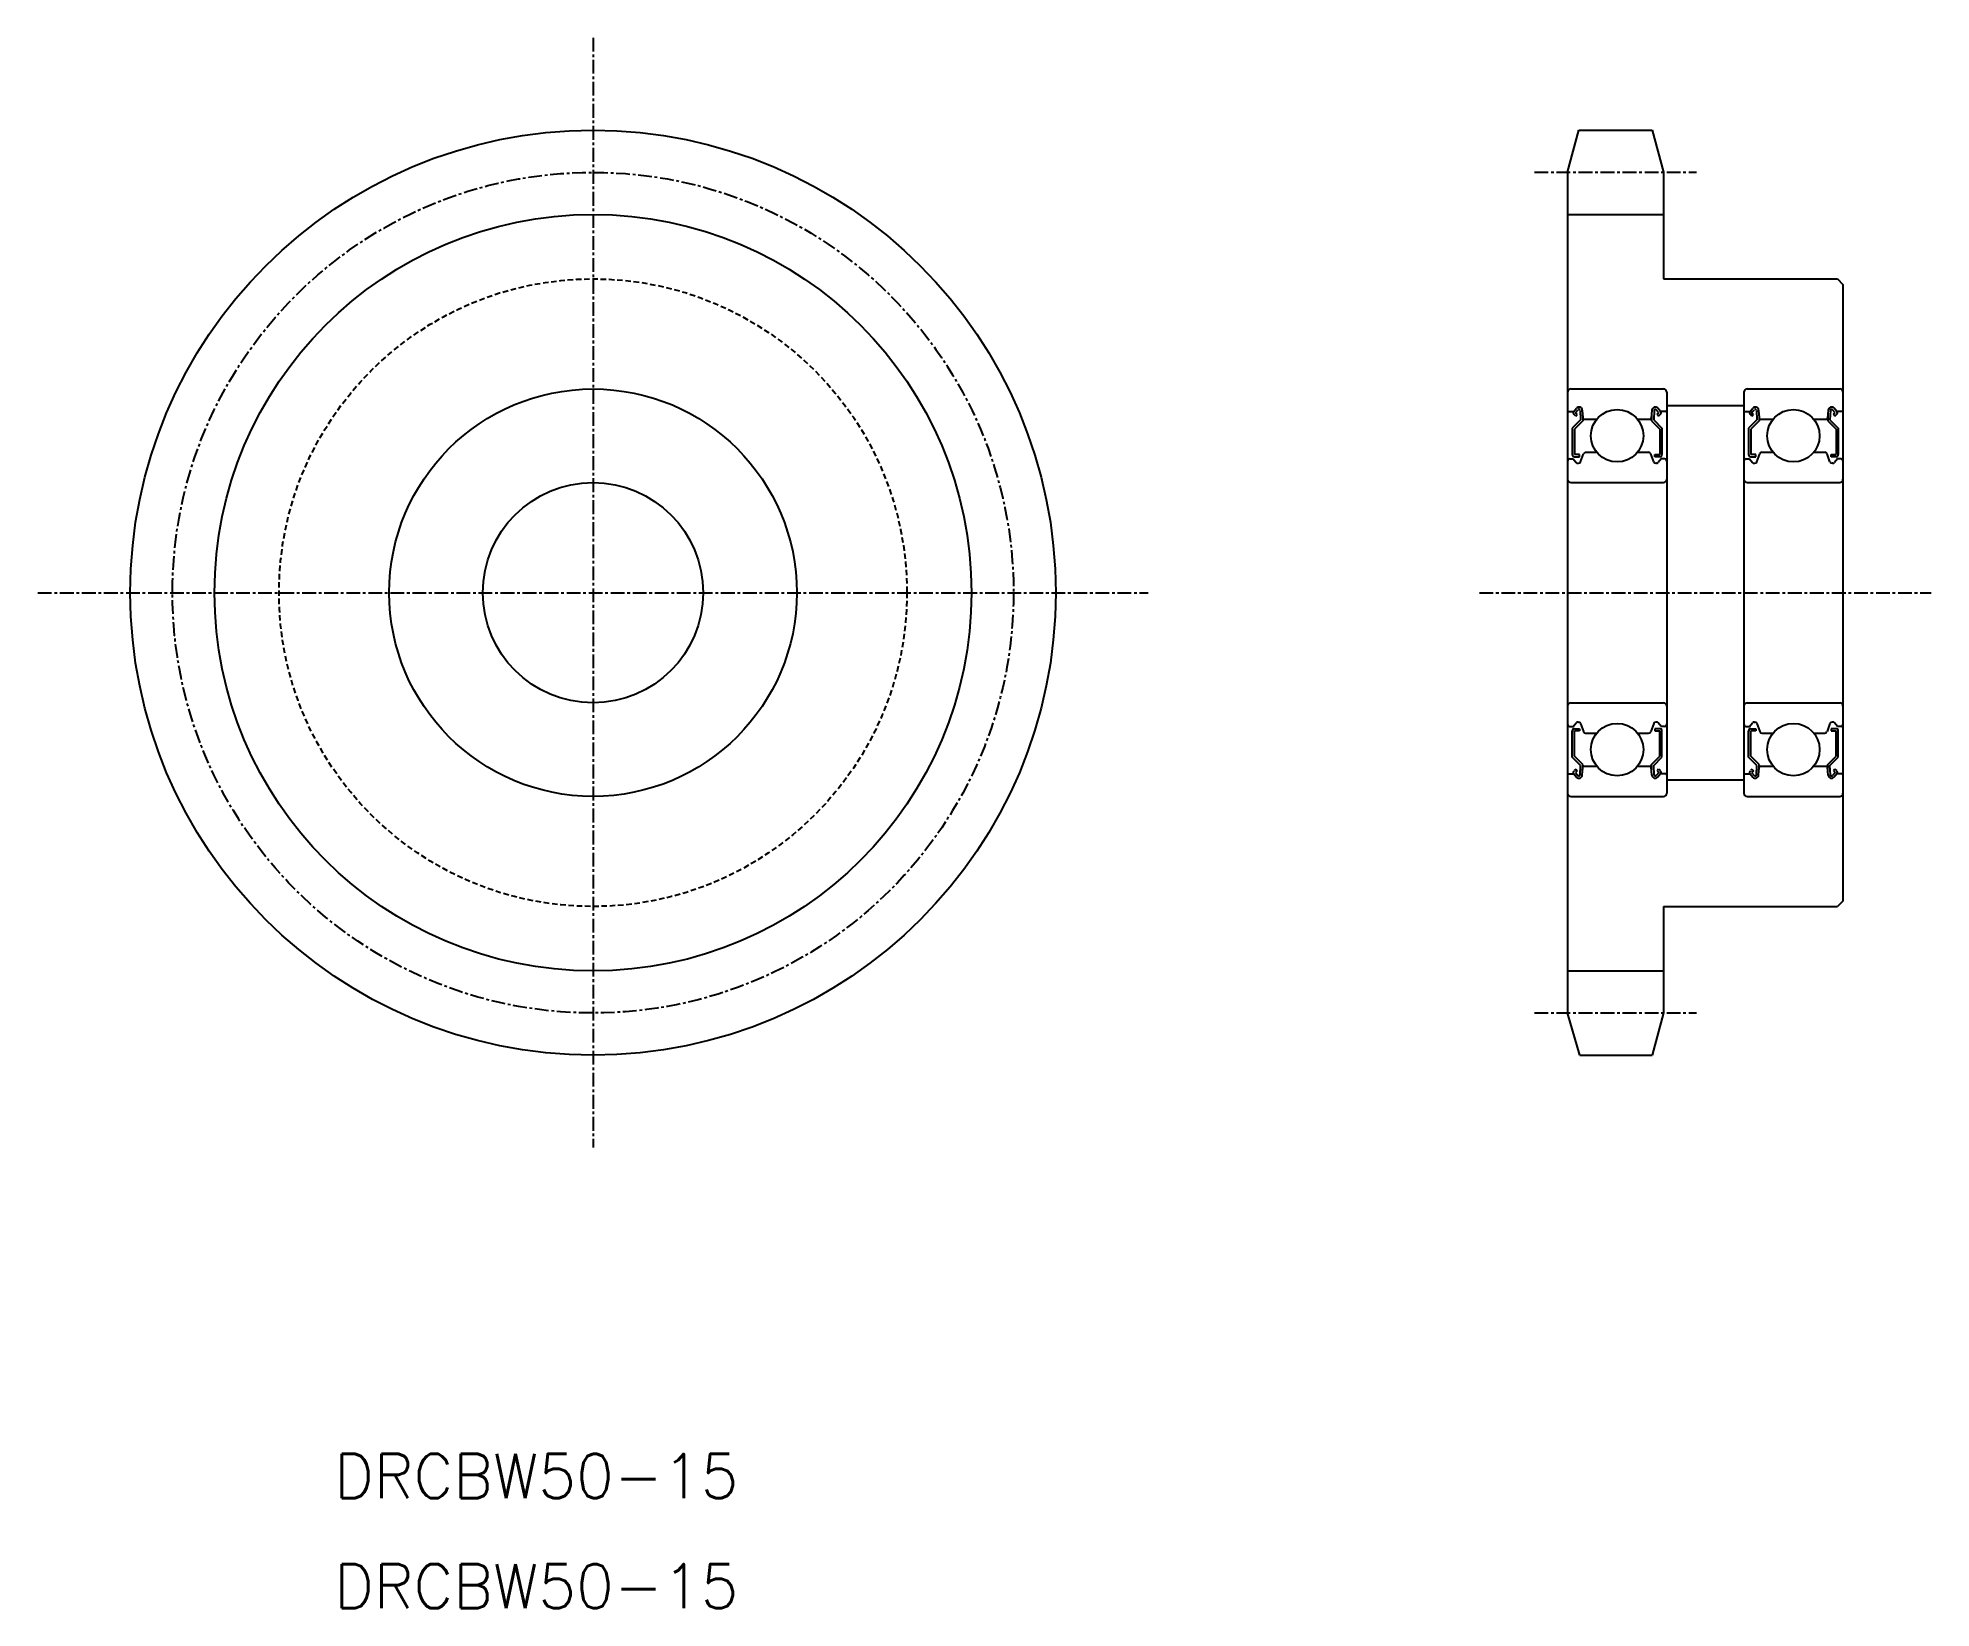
# Model space of a CAD drawing. Extents: x 0 to 172, y 0 to 143.
import ezdxf

# ---------------------------------------------------------------- set-up
doc = ezdxf.new("R2010")
doc.units = 0
doc.linetypes.add('CENTER', pattern=[2, 1.25, -0.25, 0.25, -0.25])
doc.linetypes.add('DASHED', pattern=[0.75, 0.5, -0.25])
doc.layers.get('0').update_dxf_attribs({"linetype": 'CONTINUOUS'})
doc.layers.add('CENTER', color=1, linetype='CENTER')
doc.styles.get("Standard").update_dxf_attribs({"font": 'txt', "bigfont": 'BIGFONT'})

msp = doc.modelspace()

# ---------------------------------------------------------------- linework, layer by layer
at = {"color": 7, "linetype": 'CONTINUOUS'}
for p, q in [((138.85, 130.4), (139.88, 134.22)), ((139.88, 134.22), (146.53, 134.22)), ((146.53, 134.22), (147.55, 130.4)), ((138.85, 130.4), (138.85, 54.05)), ((147.55, 130.4), (147.55, 120.72)), ((138.85, 126.57), (147.55, 126.57)), ((147.55, 120.72), (163.35, 120.72)), ((163.35, 120.72), (163.85, 120.22)), ((163.85, 120.22), (163.85, 64.22)), ((138.85, 110.42), (138.85, 74.02)), ((139.15, 110.72), (147.55, 110.72)), ((147.85, 110.42), (147.85, 74.02)), ((154.85, 110.42), (154.85, 74.02)), ((155.15, 110.72), (163.55, 110.72)), ((163.85, 110.42), (163.85, 74.02)), ((138.95, 108.67), (139.41, 108.67)), ((139.41, 108.67), (139.66, 108.97)), ((139.59, 108.26), (139.44, 108.39)), ((139.56, 108.55), (139.81, 108.84)), ((139.72, 108.42), (139.56, 108.55)), ((139.59, 108.26), (139.72, 108.42)), ((139.99, 108.78), (140.03, 107.91)), ((140.19, 108.8), (140.25, 108.07)), ((140.23, 108.29), (140.23, 107.82)), ((146.51, 108.8), (146.45, 108.07)), ((146.47, 108.29), (146.47, 107.82)), ((146.71, 108.78), (146.67, 107.91)), ((147.14, 108.55), (146.89, 108.84)), ((146.98, 108.42), (147.14, 108.55)), ((147.11, 108.26), (146.98, 108.42)), ((147.29, 108.67), (147.05, 108.97)), ((147.11, 108.26), (147.27, 108.39)), ((147.75, 108.67), (147.29, 108.67)), ((147.85, 109.22), (154.85, 109.22)), ((154.95, 108.67), (155.41, 108.67)), ((155.41, 108.67), (155.66, 108.97)), ((155.59, 108.26), (155.44, 108.39)), ((155.56, 108.55), (155.81, 108.84)), ((155.72, 108.42), (155.56, 108.55)), ((155.59, 108.26), (155.72, 108.42)), ((155.99, 108.78), (156.03, 107.91)), ((156.19, 108.8), (156.25, 108.07)), ((156.23, 108.29), (156.23, 107.82)), ((162.51, 108.8), (162.45, 108.07)), ((162.47, 108.29), (162.47, 107.82)), ((162.71, 108.78), (162.67, 107.91)), ((163.14, 108.55), (162.89, 108.84)), ((162.98, 108.42), (163.14, 108.55)), ((163.11, 108.26), (162.98, 108.42)), ((163.29, 108.67), (163.05, 108.97)), ((163.11, 108.26), (163.27, 108.39)), ((163.75, 108.67), (163.29, 108.67)), ((140.03, 107.91), (139.28, 107.16)), ((139.28, 107.16), (139.28, 104.77)), ((140.23, 107.82), (139.48, 107.07)), ((139.48, 107.07), (139.48, 104.77)), ((140.35, 107.97), (141.5, 107.97)), ((145.2, 107.97), (146.35, 107.97)), ((146.47, 107.82), (147.22, 107.07)), ((146.67, 107.91), (147.42, 107.16)), ((147.22, 107.07), (147.22, 104.77)), ((147.42, 107.16), (147.42, 104.77)), ((156.03, 107.91), (155.28, 107.16)), ((155.28, 107.16), (155.28, 104.77)), ((156.23, 107.82), (155.48, 107.07)), ((155.48, 107.07), (155.48, 104.77)), ((156.35, 107.97), (157.5, 107.97)), ((161.2, 107.97), (162.35, 107.97)), ((162.47, 107.82), (163.22, 107.07)), ((162.67, 107.91), (163.42, 107.16)), ((163.22, 107.07), (163.22, 104.77)), ((163.42, 107.16), (163.42, 104.77)), ((140.03, 104.11), (140.3, 104.84)), ((140.49, 104.97), (141.5, 104.97)), ((145.2, 104.97), (146.21, 104.97)), ((146.67, 104.11), (146.4, 104.84)), ((156.03, 104.11), (156.3, 104.84)), ((156.49, 104.97), (157.5, 104.97)), ((161.2, 104.97), (162.21, 104.97)), ((162.67, 104.11), (162.4, 104.84)), ((139.05, 104.37), (139.35, 104.37)), ((139.35, 104.37), (139.63, 104.05)), ((139.93, 104.77), (139.48, 104.77)), ((139.48, 104.57), (139.93, 104.57)), ((139.78, 103.97), (139.84, 103.97)), ((139.93, 104.57), (139.93, 104.77)), ((146.77, 104.77), (147.22, 104.77)), ((146.77, 104.57), (146.77, 104.77)), ((147.22, 104.57), (146.77, 104.57)), ((146.92, 103.97), (146.86, 103.97)), ((147.35, 104.37), (147.07, 104.05)), ((147.65, 104.37), (147.35, 104.37)), ((155.05, 104.37), (155.35, 104.37)), ((155.35, 104.37), (155.63, 104.05)), ((155.93, 104.77), (155.48, 104.77)), ((155.48, 104.57), (155.93, 104.57)), ((155.78, 103.97), (155.84, 103.97)), ((155.93, 104.57), (155.93, 104.77)), ((162.77, 104.77), (163.22, 104.77)), ((162.77, 104.57), (162.77, 104.77)), ((163.22, 104.57), (162.77, 104.57)), ((162.92, 103.97), (162.86, 103.97)), ((163.35, 104.37), (163.07, 104.05)), ((163.65, 104.37), (163.35, 104.37)), ((139.15, 102.22), (147.55, 102.22)), ((155.15, 102.22), (163.55, 102.22)), ((139.15, 82.22), (147.55, 82.22)), ((155.15, 82.22), (163.55, 82.22)), ((139.05, 80.07), (139.35, 80.07)), ((139.28, 77.29), (139.28, 79.67)), ((139.35, 80.07), (139.63, 80.4)), ((139.48, 79.87), (139.93, 79.87)), ((139.48, 77.37), (139.48, 79.67)), ((139.93, 79.67), (139.48, 79.67)), ((139.78, 80.47), (139.84, 80.47)), ((139.93, 79.87), (139.93, 79.67)), ((140.03, 80.34), (140.3, 79.61)), ((140.49, 79.47), (141.5, 79.47)), ((140.74, 79.47), (140.74, 79.47)), ((141, 79.47), (141, 79.47)), ((145.2, 79.47), (146.21, 79.47)), ((146.67, 80.34), (146.4, 79.61)), ((147.22, 79.87), (146.77, 79.87)), ((146.77, 79.87), (146.77, 79.67)), ((146.77, 79.67), (147.22, 79.67)), ((146.92, 80.47), (146.86, 80.47)), ((147.35, 80.07), (147.07, 80.4)), ((147.22, 77.37), (147.22, 79.67)), ((147.65, 80.07), (147.35, 80.07)), ((147.42, 77.29), (147.42, 79.67)), ((155.05, 80.07), (155.35, 80.07)), ((155.28, 77.29), (155.28, 79.67)), ((155.35, 80.07), (155.63, 80.4)), ((155.48, 79.87), (155.93, 79.87)), ((155.48, 77.37), (155.48, 79.67)), ((155.93, 79.67), (155.48, 79.67)), ((155.78, 80.47), (155.84, 80.47)), ((155.93, 79.87), (155.93, 79.67)), ((156.03, 80.34), (156.3, 79.61)), ((156.49, 79.47), (157.5, 79.47)), ((156.74, 79.47), (156.74, 79.47)), ((157, 79.47), (157, 79.47)), ((161.2, 79.47), (162.21, 79.47)), ((162.67, 80.34), (162.4, 79.61)), ((163.22, 79.87), (162.77, 79.87)), ((162.77, 79.87), (162.77, 79.67)), ((162.77, 79.67), (163.22, 79.67)), ((162.92, 80.47), (162.86, 80.47)), ((163.35, 80.07), (163.07, 80.4)), ((163.22, 77.37), (163.22, 79.67)), ((163.65, 80.07), (163.35, 80.07)), ((163.42, 77.29), (163.42, 79.67)), ((140.23, 76.62), (139.48, 77.37)), ((146.47, 76.62), (147.22, 77.37)), ((156.23, 76.62), (155.48, 77.37)), ((162.47, 76.62), (163.22, 77.37)), ((138.95, 75.77), (139.41, 75.77)), ((140.03, 76.54), (139.28, 77.29)), ((139.41, 75.77), (139.66, 75.48)), ((139.59, 76.18), (139.44, 76.06)), ((139.72, 76.03), (139.56, 75.9)), ((139.56, 75.9), (139.81, 75.6)), ((139.59, 76.18), (139.72, 76.03)), ((139.99, 75.66), (140.03, 76.54)), ((140.19, 75.64), (140.25, 76.38)), ((140.23, 76.15), (140.23, 76.62)), ((140.35, 76.47), (141.5, 76.47)), ((145.2, 76.47), (146.35, 76.47)), ((146.51, 75.65), (146.45, 76.38)), ((146.47, 76.15), (146.47, 76.62)), ((146.67, 76.54), (147.42, 77.29)), ((146.71, 75.67), (146.67, 76.54)), ((147.14, 75.9), (146.89, 75.61)), ((147.11, 76.18), (146.98, 76.03)), ((146.98, 76.03), (147.14, 75.9)), ((147.29, 75.77), (147.05, 75.48)), ((147.11, 76.18), (147.27, 76.06)), ((147.75, 75.77), (147.29, 75.77)), ((154.95, 75.77), (155.41, 75.77)), ((156.03, 76.54), (155.28, 77.29)), ((155.41, 75.77), (155.66, 75.48)), ((155.59, 76.18), (155.44, 76.06)), ((155.72, 76.03), (155.56, 75.9)), ((155.56, 75.9), (155.81, 75.6)), ((155.59, 76.18), (155.72, 76.03)), ((155.99, 75.66), (156.03, 76.54)), ((156.19, 75.64), (156.25, 76.38)), ((156.23, 76.15), (156.23, 76.62)), ((156.35, 76.47), (157.5, 76.47)), ((161.2, 76.47), (162.35, 76.47)), ((162.51, 75.65), (162.45, 76.38)), ((162.47, 76.15), (162.47, 76.62)), ((162.67, 76.54), (163.42, 77.29)), ((162.71, 75.67), (162.67, 76.54)), ((163.14, 75.9), (162.89, 75.61)), ((163.11, 76.18), (162.98, 76.03)), ((162.98, 76.03), (163.14, 75.9)), ((163.29, 75.77), (163.05, 75.48)), ((163.11, 76.18), (163.27, 76.06)), ((163.75, 75.77), (163.29, 75.77)), ((147.85, 75.22), (154.85, 75.22)), ((139.15, 73.72), (147.55, 73.72)), ((155.15, 73.72), (163.55, 73.72)), ((147.55, 63.72), (147.55, 54.05)), ((147.55, 63.72), (163.35, 63.72)), ((163.85, 64.22), (163.35, 63.72)), ((147.55, 61.31), (147.55, 61.31)), ((147.55, 58.89), (147.55, 58.89)), ((138.85, 57.87), (147.55, 57.87)), ((139.97, 50.22), (138.85, 54.05)), ((147.55, 54.05), (146.53, 50.22)), ((139.97, 50.22), (146.53, 50.22))]:
    msp.add_line(p, q, dxfattribs=at)
for centre, radius in [((50.39, 92.22), 42), ((50.39, 92.22), 18.5), ((143.35, 106.47), 2.38), ((159.35, 106.47), 2.38), ((50.39, 92.22), 10), ((143.35, 77.97), 2.38), ((159.35, 77.97), 2.38)]:
    msp.add_circle(centre, radius, dxfattribs=at)
at = {"color": 3, "linetype": 'CONTINUOUS'}
msp.add_circle((50.39, 92.22), 34.35, dxfattribs=at)
at = {"color": 3, "linetype": 'DASHED'}
msp.add_circle((50.39, 92.22), 28.5, dxfattribs=at)
at = {"color": 7, "linetype": 'CONTINUOUS'}
for centre, radius, start, end in [((139.15, 110.42), 0.3, 90, 180), ((147.55, 110.42), 0.3, 0, 90), ((155.15, 110.42), 0.3, 90, 180), ((163.55, 110.42), 0.3, 0, 90), ((138.95, 108.77), 0.1, 180, 270), ((139.56, 108.55), 0.2, 140.001, 230.0801), ((139.89, 108.78), 0.3, 4.9967, 140.001), ((139.89, 108.78), 0.1, 2.8199, 140.0012), ((146.81, 108.77), 0.303, 40.0459, 175.0792), ((146.81, 108.77), 0.103, 39.874, 175.0048), ((147.14, 108.55), 0.2, 309.9138, 40.1318), ((147.75, 108.77), 0.1, 269.9995, 359.9913), ((154.95, 108.77), 0.1, 180, 270), ((155.56, 108.55), 0.2, 140.001, 230.0801), ((155.89, 108.78), 0.3, 4.9967, 140.001), ((155.89, 108.78), 0.1, 2.8199, 140.0012), ((162.81, 108.77), 0.303, 40.0459, 175.0792), ((162.81, 108.77), 0.103, 39.874, 175.0048), ((163.14, 108.55), 0.2, 309.9138, 40.1318), ((163.75, 108.77), 0.1, 269.9995, 359.9913), ((140.35, 108.07), 0.1, 184.9967, 269.9995), ((146.35, 108.07), 0.1, 269.9995, 354.8557), ((156.35, 108.07), 0.1, 184.9967, 269.9995), ((162.35, 108.07), 0.1, 269.9995, 354.8557), ((140.49, 104.77), 0.2, 90, 159.9919), ((146.21, 104.77), 0.2, 19.8845, 90.0002), ((156.49, 104.77), 0.2, 90, 159.9919), ((162.21, 104.77), 0.2, 19.8845, 90.0002), ((139.05, 104.17), 0.2, 90, 180), ((139.48, 104.77), 0.2, 180, 270), ((139.78, 104.17), 0.2, 219.9921, 270), ((139.84, 104.17), 0.2, 270, 339.9919), ((146.86, 104.17), 0.2, 199.8883, 269.9998), ((146.92, 104.17), 0.2, 269.9998, 319.8616), ((147.22, 104.77), 0.2, 269.9998, 359.9956), ((147.65, 104.17), 0.2, 359.9956, 90.0002), ((155.05, 104.17), 0.2, 90, 180), ((155.48, 104.77), 0.2, 180, 270), ((155.78, 104.17), 0.2, 219.9921, 270), ((155.84, 104.17), 0.2, 270, 339.9919), ((162.86, 104.17), 0.2, 199.8883, 269.9998), ((162.92, 104.17), 0.2, 269.9998, 319.8616), ((163.22, 104.77), 0.2, 269.9998, 359.9956), ((163.65, 104.17), 0.2, 359.9956, 90.0002), ((139.15, 102.52), 0.3, 180, 270), ((147.55, 102.52), 0.3, 270, 0), ((155.15, 102.52), 0.3, 180, 270), ((163.55, 102.52), 0.3, 270, 0), ((139.15, 81.92), 0.3, 90, 180), ((147.55, 81.92), 0.3, 0, 90), ((155.15, 81.92), 0.3, 90, 180), ((163.55, 81.92), 0.3, 0, 90), ((139.05, 80.27), 0.2, 180, 270), ((139.48, 79.67), 0.2, 90, 180), ((139.78, 80.27), 0.2, 90, 140.0079), ((139.84, 80.27), 0.2, 20.0081, 90), ((140.49, 79.67), 0.2, 200.0081, 270), ((146.21, 79.67), 0.2, 269.9998, 340.1155), ((146.86, 80.27), 0.2, 90.0002, 160.1117), ((146.92, 80.27), 0.2, 40.1384, 90.0002), ((147.22, 79.67), 0.2, 0.0044, 90.0002), ((147.65, 80.27), 0.2, 269.9998, 0.0044), ((155.05, 80.27), 0.2, 180, 270), ((155.48, 79.67), 0.2, 90, 180), ((155.78, 80.27), 0.2, 90, 140.0079), ((155.84, 80.27), 0.2, 20.0081, 90), ((156.49, 79.67), 0.2, 200.0081, 270), ((162.21, 79.67), 0.2, 269.9998, 340.1155), ((162.86, 80.27), 0.2, 90.0002, 160.1117), ((162.92, 80.27), 0.2, 40.1384, 90.0002), ((163.22, 79.67), 0.2, 0.0044, 90.0002), ((163.65, 80.27), 0.2, 269.9998, 0.0044), ((138.95, 75.67), 0.1, 90, 180), ((139.56, 75.9), 0.2, 129.9199, 219.999), ((139.89, 75.67), 0.3, 219.999, 355.0033), ((139.89, 75.67), 0.1, 219.9988, 357.1801), ((140.35, 76.37), 0.1, 90.0005, 175.0033), ((146.35, 76.37), 0.1, 5.1443, 90.0005), ((146.81, 75.68), 0.303, 184.9208, 319.9541), ((146.81, 75.68), 0.103, 184.9952, 320.126), ((147.14, 75.9), 0.2, 319.8682, 50.0862), ((147.75, 75.67), 0.1, 0.0087, 90.0005), ((154.95, 75.67), 0.1, 90, 180), ((155.56, 75.9), 0.2, 129.9199, 219.999), ((155.89, 75.67), 0.3, 219.999, 355.0033), ((155.89, 75.67), 0.1, 219.9988, 357.1801), ((156.35, 76.37), 0.1, 90.0005, 175.0033), ((162.35, 76.37), 0.1, 5.1443, 90.0005), ((162.81, 75.68), 0.303, 184.9208, 319.9541), ((162.81, 75.68), 0.103, 184.9952, 320.126), ((163.14, 75.9), 0.2, 319.8682, 50.0862), ((163.75, 75.67), 0.1, 0.0087, 90.0005), ((139.15, 74.02), 0.3, 180, 270), ((147.55, 74.02), 0.3, 270, 0), ((155.15, 74.02), 0.3, 180, 270), ((163.55, 74.02), 0.3, 270, 0)]:
    msp.add_arc(centre, radius, start, end, dxfattribs=at)
at = {"layer": 'CENTER', "color": 1, "linetype": 'CENTER'}
for p, q in [((50.39, 142.61), (50.39, 41.84)), ((135.85, 130.4), (150.55, 130.4)), ((0, 92.22), (100.77, 92.22)), ((130.85, 92.22), (171.85, 92.22)), ((135.85, 54.05), (150.55, 54.05))]:
    msp.add_line(p, q, dxfattribs=at)
msp.add_circle((50.39, 92.22), 38.17, dxfattribs=at)

# ---------------------------------------------------------------- texts
at = {"color": 7, "linetype": 'CONTINUOUS'}
for p in [(26.91, 10), (26.91, 0)]:
    msp.add_text('DRCBW50-15', height=4, dxfattribs=at).set_placement(p)

doc.saveas('drawing.dxf')
